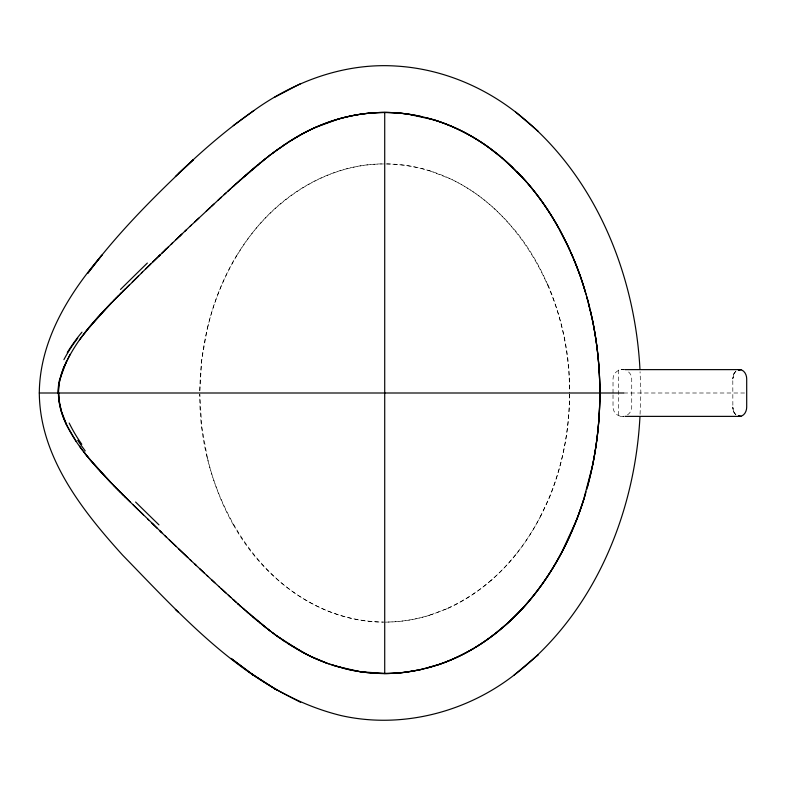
<?xml version="1.0" encoding="UTF-8"?>
<svg xmlns="http://www.w3.org/2000/svg" width="786" height="786" viewBox="0 0 786 786"><rect width="100%" height="100%" fill="white"/><g stroke="black" fill="none" stroke-linecap="round" stroke-linejoin="round"><path stroke-width="0.59" stroke-dasharray="3.93 2.95" d="M199.782 390.888L201.776 359.379L207.416 327.841M199.86 390.573C200.342 333.49 218.213 275.935 253.947 230.996C285.279 191.479 333.421 163.517 384.718 163.891M569.614 394.208C569.231 462.954 543.568 534.195 491.211 580.314M640.059 414.34L640.904 393L640.059 371.66M547.822 501.006L540.965 515.577M236.173 256.521C266.7 204.596 321.729 164.176 383.529 163.96M515.498 555.004C484.205 594.039 436.741 621.873 385.906 622.04M735.873 371.149L733.878 373.851L732.749 378.97L733.878 373.851L735.873 371.149L733.878 373.851L732.798 378.97L732.866 408.73L733.878 412.149L735.873 414.851L733.878 412.149L732.749 407.03L733.878 412.149L735.873 414.851M447.028 608.718L429.657 615.242M625.027 369.626L618.503 369.626L618.503 416.374L623.937 416.374M623.77 393L744.558 393M385.906 163.96C500.279 165.777 570.931 286.369 569.575 390.573M429.657 170.759L451.282 179.237A177.754 177.754 0 0 1 494.826 209.047M494.885 208.978L505.516 219.52L515.498 230.996M233.511 524.92C263.32 579.086 319.922 622.119 383.588 622.09C268.694 620.154 198.092 498.845 199.821 394.208M547.822 284.994L543.352 275.218A228.028 228.028 0 0 0 515.537 230.966M207.416 458.159L201.776 426.621L199.772 394.051M613.021 393L613.021 378.97A9.353 9.353 0 0 1 624.074 369.774M613.021 394.749L613.021 407.03A9.353 9.353 0 0 0 624.074 416.226M627.493 414.851A9.353 9.353 0 0 0 631.728 407.03L631.728 378.97A9.353 9.353 0 0 0 627.493 371.149M207.533 327.87A255.676 255.676 0 0 1 236.036 256.442M386.987 163.891A151.256 151.256 0 0 1 429.647 170.778M548.038 284.905A275.542 275.542 0 0 1 569.486 393M569.486 393.933A275.542 275.542 0 0 1 548.038 501.095M540.925 515.547A227.154 227.154 0 0 1 515.528 555.034M491.162 580.255A176.329 176.329 0 0 1 447.067 608.806M429.647 615.222A151.256 151.256 0 0 1 384.718 622.129M233.403 524.979A256.482 256.482 0 0 1 207.514 458.14"/><path stroke-width="1.18" d="M289.906 141.175C318.025 123.088 351.165 112.398 384.718 112.467L384.718 673.533L360.106 671.676L335.956 666.214M639.961 416.708C634.803 514.064 593.902 613.316 515.449 674.083L514.123 675.076C465.793 712.647 401.017 729.123 340.967 715.545C250.518 693.301 185.182 619.368 122.754 555.28C82.039 510.31 39.87 456.725 39.3 393C39.693 340.721 68.844 293.492 101.984 255.106L87.786 273.223C118.804 231.683 155.756 195.016 193.454 159.607L175.357 176.516M60.208 378.488L66.496 361.255M588.527 482.81C603.058 426.464 603.599 366.581 590.207 309.959M587.28 487.517L590.581 474.439A360.43 360.43 0 0 0 599.816 393A362.071 362.071 0 0 0 592.418 319.882L586.71 296.44M587.938 485.06L586.71 489.56M586.071 491.8L584.755 496.261M61.711 373.114L59.559 381.465A56.268 48.624 89.8 0 0 58.832 385.749C57.162 399.17 60.61 412.719 66.496 424.745M584.067 498.491L578.034 516.107L570.99 533.33M62.163 371.758L62.634 370.412M64.177 366.433L70.082 354.417M570.037 535.453C549.709 580.549 517.905 621.588 475.265 647.477M561.135 553.531L575.951 521.501A324.146 324.146 0 0 0 583.202 501.232L592.408 466.118A362.091 362.091 0 0 0 599.846 393A360.43 360.43 0 0 0 590.6 311.561L587.28 298.484M79.573 339.739L88.061 328.754M83.906 333.962L98.957 316.139M88.956 327.664L111.504 302.826M99.901 315.107L105.599 308.977M106.562 307.965L114.324 299.938M521.992 608.993L508.041 622.856L493.205 635.235M113.734 300.547L123.264 290.958M115.306 298.935L116.299 297.943M117.291 296.941L118.283 295.939M120.268 293.944L121.27 292.952M122.724 291.498L124.994 289.248M124.267 289.965L125.269 288.973M126.271 287.981L129.277 285.004M132.294 282.036L138.375 276.053M142.453 272.064C112.644 302.61 77.509 331.368 61.956 372.368C48.968 409.241 75.525 444.061 98.957 469.861M141.431 273.066L160.295 254.743M145.528 269.067L150.666 264.057M152.592 262.19L172.586 242.933M158.929 256.049L159.971 255.047M161.916 253.171L166.603 248.671M165.168 250.046L168.302 247.04M171.436 244.033L172.488 243.031M171.299 244.171L186.154 230.033M176.005 239.671L180.721 235.191M179.827 236.026L181.939 234.031M184.622 231.487L191.43 225.051M178.422 173.686C201.403 151.492 225.611 130.505 251.736 112.084L253.868 110.571C295.015 80.968 345.398 62.605 396.527 66.083C439.128 68.657 480.315 85.055 514.123 110.924L515.459 111.917C593.902 172.684 634.803 271.946 639.961 369.292M190.183 226.23L218.754 199.595M194.614 222.055L198.858 218.076M206.296 211.129L210.56 207.17M211.581 206.227L213.979 204.016M220.188 198.288L221.259 197.306M218.046 200.253L221.151 197.394M218.793 199.565L225.946 193.002M224.157 194.643C260.068 161.582 298.749 127.077 347.943 116.623A166.485 166.485 0 0 1 384.718 112.457L386.967 112.486A171.603 171.603 0 0 1 400.939 113.282L405.615 113.803M227.685 191.42L230.75 188.63M231.988 187.51L234.149 185.555M233.157 186.449L235.574 184.268M235.23 184.582L265.01 159.086M239.563 180.692L240.654 179.729M243.935 176.821L246.126 174.895M247.226 173.942L248.327 172.989M249.427 172.036L250.538 171.083M251.638 170.14L256.069 166.386M514.123 675.076L538.086 654.817L536.877 655.829M257.189 165.453L258.309 164.529M259.429 163.596L260.559 162.673M261.689 161.759L268.527 156.316M267.525 157.102L270.06 155.137M269.686 155.431L275.503 151.05M272.604 153.211L288.167 142.286L301.598 134.259A185.653 185.653 0 0 1 315.441 127.42L338.324 119.089A166.17 166.17 0 0 1 403.503 113.489M233.275 125.652L253.868 110.571M276.682 150.195L280.229 147.65M281.417 146.825L286.242 143.553M287.46 142.747L288.678 141.961M473.26 648.666C456.568 658.521 438.342 665.811 419.37 669.849M300.655 83.601L274.53 97.287M625.027 416.374L739.685 416.374C744.293 416.226 746.769 411.137 746.7 407.03L746.7 378.97C746.769 374.863 744.293 369.774 739.685 369.626L625.027 369.626M438.667 664.553L421.227 669.446L409.427 671.666A165.846 165.846 0 0 1 344.16 668.454L327.34 663.355L310.205 656.163M426.69 668.12C498.776 649.295 551.241 586.69 576.885 519.133A326.485 326.485 0 0 0 585.442 493.962M417.101 670.32L403.287 672.472A171.603 171.603 0 0 1 386.967 673.504L384.718 673.533A166.485 166.485 0 0 1 347.943 669.367L332.449 665.103M738.486 369.774L741.011 369.774M39.3 393L623.77 393M738.486 416.226L741.011 416.226M403.503 113.548C439.01 117.546 472.553 133.315 499.886 156.07M407.934 114.117L432.88 119.61M426.69 117.88C459.26 126.271 488.813 144.369 512.865 167.683M334.571 665.781L330.415 664.425M329.039 663.954C285.74 649.059 251.992 616.607 218.793 586.435M326.789 663.148L315.441 658.58A185.683 185.683 0 0 1 301.598 651.741L276.682 635.805M308.898 655.524L287.46 643.253M274.53 688.713L276.613 689.794L251.736 673.916L231.025 658.393L253.868 675.429L251.736 673.916L274.53 688.713L300.655 702.389M285.033 641.641L281.417 639.175M280.317 638.409L272.604 632.789M274.334 634.086L275.503 634.95M271.995 632.337L273.164 633.211M270.836 631.453L267.378 628.78M270.06 630.853L242.825 608.207L243.935 609.179M266.238 627.886L261.689 624.241M259.429 622.404L260.559 623.327M258.309 621.471L252.748 616.804M538.086 131.183L515.459 111.917M501.674 157.564L513.72 168.518L526.512 182.028M249.427 613.964L250.538 614.917M247.226 612.058L248.327 613.011M239.563 605.308L241.744 607.244M237.981 603.894L240.408 606.055M237.392 603.363L238.472 604.336M233.157 599.551L236.311 602.39M233.069 599.472L234.149 600.445M228.353 595.189L230.907 597.517M221.151 588.596L225.946 592.998M219.117 586.729L206.816 575.352M175.357 609.484L178.422 612.314M211.591 579.773L214.833 582.78M207.759 576.226L194.918 564.23M199.673 568.681L204.429 573.132M194.614 563.945L195.675 564.938M190.173 559.77L196.353 565.576M191.43 560.949L178.638 548.834M187.805 557.529L165.168 535.954M169.344 539.962L176.005 546.329M160.295 531.257L166.603 537.329M159.971 530.953L161.012 531.955M161.916 532.829C135.408 506.449 107.151 481.474 83.906 452.038M152.592 523.81L157.249 528.32M151.698 522.936L153.761 524.94M147.581 518.937L148.603 519.939M143.474 514.938L139.397 510.939M138.375 509.947L133.306 504.966M130.28 501.979L124.994 496.752M125.269 497.027L119.276 491.054M122.272 494.05L123.264 495.042M117.291 489.059L120.464 492.242M118.214 489.992L113.734 485.453M115.306 487.065L116.299 488.057M114.324 486.062L111.396 483.066M111.504 483.174L88.956 458.336M110.423 482.064L106.562 478.035M517.07 171.849C533.37 188.444 547.184 207.396 558.522 227.685M521.992 177.007L503.187 158.851L488.077 146.982A188.954 188.954 0 0 0 432.939 119.452M105.599 477.023L99.901 470.893M528.045 183.786C547.645 206.639 563.002 232.961 574.448 260.755A325.011 325.011 0 0 1 585.432 292.038M88.061 457.246L83.738 451.822M82.894 450.722L79.573 446.261M76.232 441.477L66.908 425.58L60.65 409.251M557.775 226.368L567.463 244.996L575.951 264.499A324.127 324.127 0 0 1 583.202 284.768L587.938 300.94M559.652 229.728L570.037 250.547M570.99 252.67L572.847 256.934M573.751 259.085L580.412 276.456L586.071 294.2M588.527 303.19L589.667 307.699M61.003 409.123A53.517 45.735 -90 0 1 58.714 393M57.997 393A53.075 46.06 89.6 0 1 59.883 378.38M421.493 669.367A166.485 166.485 0 0 1 384.718 673.543M384.718 112.457A166.485 166.485 0 0 1 421.493 116.633M85.222 450.889A214.332 198.799 -76.1 0 1 77.726 440.317M158.978 524.871A424.597 41.344 43.3 0 1 135.595 502.038M493.127 635.147A190.792 190.792 0 0 1 438.716 664.691M561.017 553.472A266.523 266.523 0 0 1 522.101 609.081M522.081 176.929A264.951 264.951 0 0 1 557.696 226.407M120.484 289.464A424.607 47.917 -43.1 0 1 147.355 263.055M67.311 352.511A185.742 175.101 65.3 0 1 81.96 332.173M81.793 444.277A151.767 135.89 -86.2 0 1 69.188 423.065M63.902 359.654A151.767 141.47 73.5 0 1 77.794 338.157M62.566 370.373A83.797 73.992 88.1 0 1 64.108 366.394M739.125 369.656L738.398 369.774L739.646 369.626L739.046 369.656M739.685 416.374L738.398 416.226L739.646 416.374"/></g></svg>
